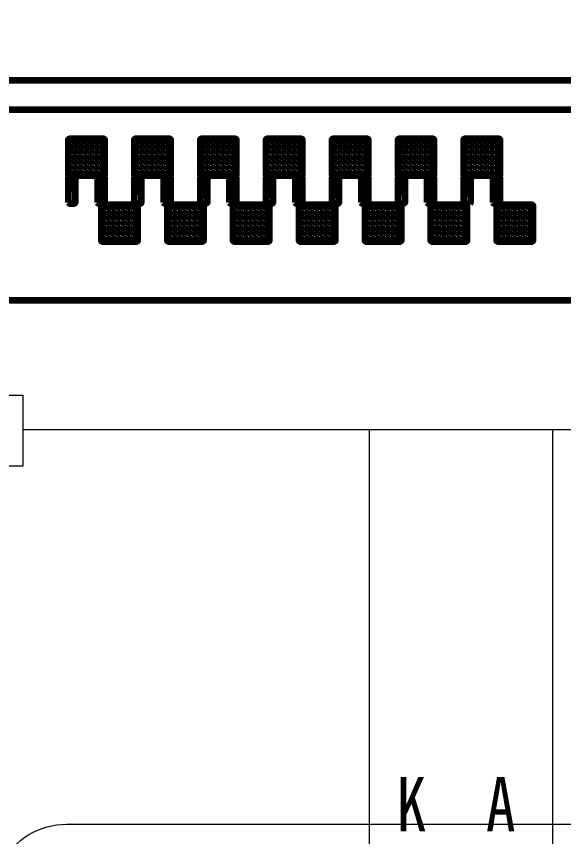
# Model space of a CAD drawing. Header units: inches. Extents: x 384 to 1427, y -468 to -47.
# Drawn here: x 462.02 to 469.49, y -359.93 to -348.73 of the extents above; entities that cross this region are included whole.
import ezdxf

# ---------------------------------------------------------------- set-up
doc = ezdxf.new("R2010")
doc.units = ezdxf.units.IN
doc.header["$LTSCALE"] = 1.21
doc.header["$MEASUREMENT"] = 0
doc.layers.get('0').update_dxf_attribs({"linetype": 'CONTINUOUS'})
for name, color, linetype, lineweight in [('2ITO.drawing', 4, 'CONTINUOUS', 100), ('FPC', 40, 'CONTINUOUS', 20), ('GATE.drawing', 3, 'CONTINUOUS', 100), ('PVX.drawing', 8, 'CONTINUOUS', 100)]:
    doc.layers.add(name, color=color, linetype=linetype, lineweight=lineweight)
doc.layers.add('标 注', color=3, linetype='CONTINUOUS')
doc.styles.get("Standard").update_dxf_attribs({"font": 'txt', "width": 0.8})

# ---------------------------------------------------------------- blocks, each defined once
blk = doc.blocks.new('pvx_hole_4x4')
at = {"layer": 'PVX.drawing', "color": 8, "linetype": 'Continuous', "lineweight": 100}
blk.add_lwpolyline([(0.0038, 0), (0.004, 0.0002), (0.004, 0.0038), (0.0038, 0.004), (0.0002, 0.004), (0, 0.0038), (0, 0.0002), (0.0002, 0)], close=True, dxfattribs=at)
blk = doc.blocks.new('et_pad_unit')
at = {"layer": '2ITO.drawing', "color": 4, "linetype": 'Continuous', "lineweight": 100}
blk.add_lwpolyline([(0, 0.01), (0.01, 0), (0.49, 0), (0.5, 0.01), (0.5, 0.49), (0.49, 0.5), (0.01, 0.5), (0, 0.49)], close=True, dxfattribs=at)
at = {"layer": 'GATE.drawing', "color": 3, "linetype": 'Continuous', "lineweight": 100}
blk.add_lwpolyline([(0.49, 0.5), (0.01, 0.5), (0, 0.49), (0, 0.01), (0.01, 0), (0.49, 0), (0.5, 0.01), (0.5, 0.49)], close=True, dxfattribs=at)
at = {"color": 1, "linetype": 'Continuous', "lineweight": 100, "row_count": 7, "column_count": 7, "row_spacing": 0.07, "column_spacing": 0.07}
blk.add_blockref('pvx_hole_4x4', (0.038, 0.033), dxfattribs=at)
blk = doc.blocks.new('et_all')
at = {"color": 1, "linetype": 'Continuous', "lineweight": 100, "row_count": 1, "column_count": 7, "row_spacing": 0.35, "column_spacing": 0.9}
for p in [(1.8, 0.75), (2.25, -0.15)]:
    blk.add_blockref('et_pad_unit', p, dxfattribs=at)
blk = doc.blocks.new('et_name_left')
at = {"layer": 'GATE.drawing', "color": 3, "linetype": 'Continuous', "lineweight": 100}
for points in [[(1.8, 0.01), (1.81, 0), (1.89, 0), (1.9, 0.01), (1.9, 0.35), (1.89, 0.36), (1.85233, 0.36), (1.85233, 0.3455), (1.85289, 0.3455), (1.863, 0.33539), (1.863, 0.28029), (1.87248, 0.28029), (1.88, 0.27277), (1.88, 0.24029), (1.85, 0.24029), (1.85, 0.23429), (1.87248, 0.23429), (1.88, 0.22677), (1.88, 0.19429), (1.82, 0.19429), (1.82, 0.22677), (1.82752, 0.23429), (1.85, 0.23429), (1.85, 0.24029), (1.82, 0.24029), (1.82, 0.27277), (1.82752, 0.28029), (1.84648, 0.28029), (1.85, 0.27677), (1.85352, 0.28029), (1.863, 0.28029), (1.863, 0.3055), (1.843, 0.3055), (1.843, 0.33568), (1.85282, 0.3455), (1.85233, 0.3455), (1.85233, 0.36), (1.81, 0.36), (1.8, 0.35)], [(2.2, 0.01), (2.21, 0), (2.29, 0), (2.3, 0.01), (2.3, 0.35), (2.29, 0.36), (2.2592, 0.36), (2.2592, 0.166), (2.2724, 0.166), (2.28, 0.1584), (2.28, 0.1336), (2.2724, 0.126), (2.25, 0.126), (2.25, 0.12), (2.27248, 0.12), (2.28, 0.11248), (2.28, 0.08), (2.24913, 0.08), (2.24913, 0.06527), (2.25867, 0.06527), (2.25867, 0.03404), (2.24844, 0.02381), (2.24821, 0.02381), (2.23867, 0.03335), (2.23867, 0.06527), (2.24913, 0.06527), (2.24913, 0.08), (2.22, 0.08), (2.22, 0.11248), (2.22752, 0.12), (2.25, 0.12), (2.25, 0.126), (2.2276, 0.126), (2.22, 0.1336), (2.22, 0.1584), (2.2276, 0.166), (2.24, 0.166), (2.24, 0.154), (2.2324, 0.154), (2.232, 0.1536), (2.232, 0.1384), (2.2324, 0.138), (2.2676, 0.138), (2.268, 0.1384), (2.268, 0.1536), (2.2676, 0.154), (2.258, 0.154), (2.258, 0.146), (2.246, 0.146), (2.246, 0.166), (2.2592, 0.166), (2.2592, 0.36), (2.21, 0.36), (2.2, 0.35)], [(2.7, 0.01), (2.71, 0), (2.79, 0), (2.8, 0.01), (2.8, 0.35), (2.79, 0.36), (2.75, 0.36), (2.75, 0.34424), (2.76, 0.33424), (2.76, 0.30376), (2.75, 0.30376), (2.75, 0.28876), (2.78, 0.28876), (2.78, 0.27676), (2.756, 0.27676), (2.756, 0.26076), (2.78, 0.26076), (2.78, 0.24876), (2.76574, 0.24876), (2.76574, 0.24276), (2.77248, 0.24276), (2.78, 0.23524), (2.78, 0.21026), (2.7725, 0.20276), (2.7592, 0.20276), (2.7592, 0.19676), (2.7724, 0.19676), (2.78, 0.18916), (2.78, 0.16436), (2.7724, 0.15676), (2.7276, 0.15676), (2.72, 0.16436), (2.72, 0.18916), (2.7276, 0.19676), (2.74, 0.19676), (2.74, 0.18476), (2.7324, 0.18476), (2.732, 0.18436), (2.732, 0.16916), (2.7324, 0.16876), (2.7676, 0.16876), (2.768, 0.16916), (2.768, 0.18436), (2.7676, 0.18476), (2.758, 0.18476), (2.758, 0.17676), (2.746, 0.17676), (2.746, 0.19676), (2.7592, 0.19676), (2.7592, 0.20276), (2.7275, 0.20276), (2.72, 0.21026), (2.72, 0.23524), (2.72752, 0.24276), (2.741, 0.24276), (2.741, 0.23076), (2.73248, 0.23076), (2.732, 0.23028), (2.732, 0.21526), (2.7325, 0.21476), (2.7675, 0.21476), (2.768, 0.21526), (2.768, 0.23028), (2.76752, 0.23076), (2.759, 0.23076), (2.759, 0.24276), (2.76574, 0.24276), (2.76574, 0.24876), (2.72, 0.24876), (2.72, 0.26076), (2.744, 0.26076), (2.744, 0.27676), (2.72, 0.27676), (2.72, 0.28876), (2.75, 0.28876), (2.75, 0.30376), (2.73975, 0.30376), (2.73975, 0.33399), (2.75, 0.34424), (2.75, 0.36), (2.71, 0.36), (2.7, 0.35)], [(3.1, 0.01), (3.11, 0), (3.19, 0), (3.2, 0.01), (3.2, 0.35), (3.19, 0.36), (3.162, 0.36), (3.162, 0.21818), (3.1724, 0.21818), (3.18, 0.21058), (3.18, 0.18578), (3.1724, 0.17818), (3.162, 0.17818), (3.162, 0.19018), (3.1676, 0.19018), (3.168, 0.19058), (3.168, 0.20578), (3.1676, 0.20618), (3.1564, 0.20618), (3.156, 0.20578), (3.156, 0.18578), (3.15, 0.17978), (3.15, 0.17218), (3.17248, 0.17218), (3.18, 0.16466), (3.18, 0.13218), (3.1366, 0.13218), (3.1366, 0.12618), (3.1532, 0.12618), (3.18, 0.11058), (3.18, 0.10178), (3.1532, 0.08618), (3.14734, 0.08618), (3.14734, 0.06375), (3.15731, 0.06375), (3.15731, 0.03358), (3.14764, 0.02391), (3.1475, 0.02391), (3.13737, 0.03404), (3.13737, 0.06375), (3.14734, 0.06375), (3.14734, 0.08618), (3.12, 0.08618), (3.12, 0.09818), (3.15, 0.09818), (3.1636, 0.10618), (3.15, 0.11418), (3.12, 0.11418), (3.12, 0.12618), (3.1366, 0.12618), (3.1366, 0.13218), (3.12, 0.13218), (3.12, 0.16466), (3.12752, 0.17218), (3.15, 0.17218), (3.15, 0.17978), (3.1484, 0.17818), (3.1276, 0.17818), (3.12, 0.18578), (3.12, 0.21058), (3.1276, 0.21818), (3.138, 0.21818), (3.138, 0.20618), (3.1324, 0.20618), (3.132, 0.20578), (3.132, 0.19058), (3.1324, 0.19018), (3.1436, 0.19018), (3.144, 0.19058), (3.144, 0.21058), (3.1516, 0.21818), (3.162, 0.21818), (3.162, 0.36), (3.11, 0.36), (3.1, 0.35)], [(3.6, 0.01), (3.61, 0), (3.69, 0), (3.7, 0.01), (3.7, 0.35), (3.69, 0.36), (3.668, 0.36), (3.668, 0.28694), (3.674, 0.28694), (3.674, 0.28094), (3.68, 0.28094), (3.68, 0.26894), (3.674, 0.26894), (3.674, 0.24694), (3.65404, 0.24694), (3.6366, 0.25973), (3.6366, 0.24094), (3.6532, 0.24094), (3.68, 0.22534), (3.68, 0.21654), (3.6532, 0.20094), (3.626, 0.20094), (3.626, 0.19494), (3.632, 0.19494), (3.632, 0.18094), (3.68, 0.18094), (3.68, 0.16894), (3.662, 0.16894), (3.662, 0.14894), (3.6724, 0.14894), (3.68, 0.14134), (3.68, 0.11654), (3.6724, 0.10894), (3.662, 0.10894), (3.662, 0.12094), (3.6676, 0.12094), (3.668, 0.12134), (3.668, 0.13654), (3.6676, 0.13694), (3.6564, 0.13694), (3.656, 0.13654), (3.656, 0.11654), (3.6484, 0.10894), (3.6276, 0.10894), (3.62, 0.11654), (3.62, 0.14134), (3.6276, 0.14894), (3.638, 0.14894), (3.638, 0.13694), (3.6324, 0.13694), (3.632, 0.13654), (3.632, 0.12134), (3.6324, 0.12094), (3.6436, 0.12094), (3.644, 0.12134), (3.644, 0.14134), (3.6516, 0.14894), (3.662, 0.14894), (3.662, 0.16894), (3.632, 0.16894), (3.632, 0.15494), (3.62, 0.15494), (3.62, 0.19494), (3.626, 0.19494), (3.626, 0.20094), (3.62, 0.20094), (3.62, 0.21294), (3.65, 0.21294), (3.6636, 0.22094), (3.65, 0.22894), (3.62, 0.22894), (3.62, 0.24094), (3.6366, 0.24094), (3.6366, 0.25973), (3.62, 0.2719), (3.62296, 0.28094), (3.662, 0.28094), (3.662, 0.28694), (3.668, 0.28694), (3.668, 0.36), (3.65, 0.36), (3.65, 0.3445), (3.66, 0.3345), (3.66, 0.30445), (3.64, 0.30445), (3.64, 0.3345), (3.65, 0.3445), (3.65, 0.36), (3.61, 0.36), (3.6, 0.35)], [(4, 0.01), (4.01, 0), (4.09, 0), (4.1, 0.01), (4.1, 0.35), (4.09, 0.36), (4.074, 0.36), (4.074, 0.25176), (4.08, 0.25176), (4.08, 0.21176), (4.044, 0.21176), (4.044, 0.23928), (4.04352, 0.23976), (4.03248, 0.23976), (4.032, 0.23928), (4.032, 0.22424), (4.03248, 0.22376), (4.038, 0.22376), (4.038, 0.21176), (4.0366, 0.21176), (4.0366, 0.20576), (4.0532, 0.20576), (4.08, 0.19016), (4.08, 0.18136), (4.0532, 0.16576), (4.026, 0.16576), (4.026, 0.15976), (4.032, 0.15976), (4.032, 0.14576), (4.08, 0.14576), (4.08, 0.13376), (4.062, 0.13376), (4.062, 0.11376), (4.0724, 0.11376), (4.08, 0.10616), (4.08, 0.08136), (4.0724, 0.07376), (4.062, 0.07376), (4.062, 0.08576), (4.0676, 0.08576), (4.068, 0.08616), (4.068, 0.10136), (4.0676, 0.10176), (4.0564, 0.10176), (4.056, 0.10136), (4.056, 0.08136), (4.0484, 0.07376), (4.04778, 0.07376), (4.04778, 0.05865), (4.05714, 0.05865), (4.05714, 0.02899), (4.04732, 0.01917), (4.04703, 0.01917), (4.03714, 0.02906), (4.03714, 0.05865), (4.04778, 0.05865), (4.04778, 0.07376), (4.0276, 0.07376), (4.02, 0.08136), (4.02, 0.10616), (4.0276, 0.11376), (4.038, 0.11376), (4.038, 0.10176), (4.0324, 0.10176), (4.032, 0.10136), (4.032, 0.08616), (4.0324, 0.08576), (4.0436, 0.08576), (4.044, 0.08616), (4.044, 0.10616), (4.0516, 0.11376), (4.062, 0.11376), (4.062, 0.13376), (4.032, 0.13376), (4.032, 0.11976), (4.02, 0.11976), (4.02, 0.15976), (4.026, 0.15976), (4.026, 0.16576), (4.02, 0.16576), (4.02, 0.17776), (4.05, 0.17776), (4.0636, 0.18576), (4.05, 0.19376), (4.02, 0.19376), (4.02, 0.20576), (4.0366, 0.20576), (4.0366, 0.21176), (4.02752, 0.21176), (4.02, 0.21928), (4.02, 0.24424), (4.02752, 0.25176), (4.04848, 0.25176), (4.056, 0.24424), (4.056, 0.22376), (4.068, 0.22376), (4.068, 0.25176), (4.074, 0.25176), (4.074, 0.36), (4.01, 0.36), (4, 0.35)], [(4.5, 0.01), (4.51, 0), (4.59, 0), (4.6, 0.01), (4.6, 0.35), (4.59, 0.36), (4.55, 0.36), (4.55, 0.34485), (4.56, 0.33485), (4.56, 0.28414), (4.57248, 0.28414), (4.58, 0.27662), (4.58, 0.25166), (4.57248, 0.24414), (4.57152, 0.24414), (4.57152, 0.23814), (4.58, 0.22966), (4.56048, 0.21014), (4.58, 0.21014), (4.58, 0.19814), (4.574, 0.19814), (4.574, 0.19214), (4.58, 0.19214), (4.58, 0.15214), (4.56574, 0.15214), (4.56574, 0.14614), (4.57248, 0.14614), (4.58, 0.13862), (4.58, 0.11364), (4.5725, 0.10614), (4.5275, 0.10614), (4.52, 0.11364), (4.52, 0.13862), (4.52752, 0.14614), (4.541, 0.14614), (4.541, 0.13414), (4.53248, 0.13414), (4.532, 0.13366), (4.532, 0.11864), (4.5325, 0.11814), (4.5675, 0.11814), (4.568, 0.11864), (4.568, 0.13366), (4.56752, 0.13414), (4.559, 0.13414), (4.559, 0.14614), (4.56574, 0.14614), (4.56574, 0.15214), (4.52, 0.15214), (4.52, 0.16414), (4.568, 0.16414), (4.568, 0.19214), (4.574, 0.19214), (4.574, 0.19814), (4.52, 0.19814), (4.52, 0.21014), (4.53952, 0.21014), (4.52, 0.22966), (4.52848, 0.23814), (4.54648, 0.22014), (4.55352, 0.22014), (4.57152, 0.23814), (4.57152, 0.24414), (4.55152, 0.24414), (4.55, 0.24566), (4.54848, 0.24414), (4.52752, 0.24414), (4.52, 0.25166), (4.52, 0.27662), (4.52752, 0.28414), (4.54848, 0.28414), (4.55, 0.28262), (4.55152, 0.28414), (4.56, 0.28414), (4.56, 0.30629), (4.54, 0.30629), (4.54, 0.33462), (4.55, 0.34462), (4.55, 0.36), (4.51, 0.36), (4.5, 0.35)], [(4.9, 0.01), (4.91, 0), (4.99, 0), (5, 0.01), (5, 0.35), (4.99, 0.36), (4.962, 0.36), (4.962, 0.25776), (4.97248, 0.25776), (4.98, 0.25024), (4.98, 0.22528), (4.97248, 0.21776), (4.97152, 0.21776), (4.97152, 0.21176), (4.98, 0.20328), (4.96048, 0.18376), (4.98, 0.18376), (4.98, 0.17176), (4.974, 0.17176), (4.974, 0.16576), (4.98, 0.16576), (4.98, 0.12576), (4.96574, 0.12576), (4.96574, 0.11976), (4.97248, 0.11976), (4.98, 0.11224), (4.98, 0.08726), (4.9725, 0.07976), (4.94992, 0.07976), (4.94992, 0.06077), (4.95971, 0.06077), (4.95971, 0.03159), (4.94937, 0.02125), (4.94932, 0.02125), (4.93971, 0.03086), (4.93971, 0.06077), (4.94992, 0.06077), (4.94992, 0.07976), (4.9275, 0.07976), (4.92, 0.08726), (4.92, 0.11224), (4.92752, 0.11976), (4.941, 0.11976), (4.941, 0.10776), (4.93248, 0.10776), (4.932, 0.10728), (4.932, 0.09226), (4.9325, 0.09176), (4.9675, 0.09176), (4.968, 0.09226), (4.968, 0.10728), (4.96752, 0.10776), (4.959, 0.10776), (4.959, 0.11976), (4.96574, 0.11976), (4.96574, 0.12576), (4.92, 0.12576), (4.92, 0.13776), (4.968, 0.13776), (4.968, 0.16576), (4.974, 0.16576), (4.974, 0.17176), (4.92, 0.17176), (4.92, 0.18376), (4.93952, 0.18376), (4.92, 0.20328), (4.92848, 0.21176), (4.94648, 0.19376), (4.95352, 0.19376), (4.97152, 0.21176), (4.97152, 0.21776), (4.92752, 0.21776), (4.92, 0.22528), (4.92, 0.25024), (4.92752, 0.25776), (4.938, 0.25776), (4.938, 0.24576), (4.93248, 0.24576), (4.932, 0.24528), (4.932, 0.23024), (4.93248, 0.22976), (4.944, 0.22976), (4.944, 0.25024), (4.95152, 0.25776), (4.962, 0.25776), (4.962, 0.36), (4.91, 0.36), (4.9, 0.35)], [(5.4, 0.01), (5.41, 0), (5.49, 0), (5.5, 0.01), (5.5, 0.35), (5.49, 0.36), (5.468, 0.36), (5.468, 0.2849), (5.474, 0.2849), (5.474, 0.2789), (5.48, 0.2789), (5.48, 0.2669), (5.474, 0.2669), (5.474, 0.2449), (5.47152, 0.2449), (5.47152, 0.2389), (5.48, 0.23042), (5.46048, 0.2109), (5.48, 0.2109), (5.48, 0.1989), (5.474, 0.1989), (5.474, 0.1929), (5.48, 0.1929), (5.48, 0.1529), (5.46574, 0.1529), (5.46574, 0.1469), (5.47248, 0.1469), (5.48, 0.13938), (5.48, 0.1144), (5.4725, 0.1069), (5.4275, 0.1069), (5.42, 0.1144), (5.42, 0.13938), (5.42752, 0.1469), (5.441, 0.1469), (5.441, 0.1349), (5.43248, 0.1349), (5.432, 0.13442), (5.432, 0.1194), (5.4325, 0.1189), (5.4675, 0.1189), (5.468, 0.1194), (5.468, 0.13442), (5.46752, 0.1349), (5.459, 0.1349), (5.459, 0.1469), (5.46574, 0.1469), (5.46574, 0.1529), (5.42, 0.1529), (5.42, 0.1649), (5.468, 0.1649), (5.468, 0.1929), (5.474, 0.1929), (5.474, 0.1989), (5.42, 0.1989), (5.42, 0.2109), (5.43952, 0.2109), (5.42, 0.23042), (5.42848, 0.2389), (5.44648, 0.2209), (5.45352, 0.2209), (5.47152, 0.2389), (5.47152, 0.2449), (5.45404, 0.2449), (5.42404, 0.2669), (5.42, 0.26986), (5.42296, 0.2789), (5.462, 0.2789), (5.462, 0.2849), (5.468, 0.2849), (5.468, 0.36), (5.45, 0.36), (5.45, 0.3445), (5.46, 0.3345), (5.46, 0.30365), (5.44, 0.30365), (5.44, 0.3345), (5.45, 0.3445), (5.45, 0.36), (5.41, 0.36), (5.4, 0.35)], [(5.8, 0.01), (5.81, 0), (5.89, 0), (5.9, 0.01), (5.9, 0.35), (5.89, 0.36), (5.874, 0.36), (5.874, 0.24534), (5.88, 0.24534), (5.88, 0.20534), (5.87152, 0.20534), (5.87152, 0.19934), (5.88, 0.19086), (5.86048, 0.17134), (5.88, 0.17134), (5.88, 0.15934), (5.874, 0.15934), (5.874, 0.15334), (5.88, 0.15334), (5.88, 0.11334), (5.86574, 0.11334), (5.86574, 0.10734), (5.87248, 0.10734), (5.88, 0.09982), (5.88, 0.07484), (5.8725, 0.06734), (5.8502, 0.06734), (5.8502, 0.05349), (5.85901, 0.05349), (5.85901, 0.02736), (5.85064, 0.01899), (5.8414, 0.02822), (5.8414, 0.05349), (5.8502, 0.05349), (5.8502, 0.06734), (5.8275, 0.06734), (5.82, 0.07484), (5.82, 0.09982), (5.82752, 0.10734), (5.841, 0.10734), (5.841, 0.09534), (5.83248, 0.09534), (5.832, 0.09486), (5.832, 0.07984), (5.8325, 0.07934), (5.8675, 0.07934), (5.868, 0.07984), (5.868, 0.09486), (5.86752, 0.09534), (5.859, 0.09534), (5.859, 0.10734), (5.86574, 0.10734), (5.86574, 0.11334), (5.82, 0.11334), (5.82, 0.12534), (5.868, 0.12534), (5.868, 0.15334), (5.874, 0.15334), (5.874, 0.15934), (5.82, 0.15934), (5.82, 0.17134), (5.83952, 0.17134), (5.82, 0.19086), (5.82848, 0.19934), (5.84648, 0.18134), (5.85352, 0.18134), (5.87152, 0.19934), (5.87152, 0.20534), (5.844, 0.20534), (5.844, 0.23286), (5.84352, 0.23334), (5.83248, 0.23334), (5.832, 0.23286), (5.832, 0.21782), (5.83248, 0.21734), (5.838, 0.21734), (5.838, 0.20534), (5.82752, 0.20534), (5.82, 0.21286), (5.82, 0.23782), (5.82752, 0.24534), (5.84848, 0.24534), (5.856, 0.23782), (5.856, 0.21734), (5.868, 0.21734), (5.868, 0.24534), (5.874, 0.24534), (5.874, 0.36), (5.81, 0.36), (5.8, 0.35)], [(6.3, 0.01), (6.31, 0), (6.39, 0), (6.4, 0.01), (6.4, 0.35), (6.39, 0.36), (6.374, 0.36), (6.374, 0.28701), (6.38, 0.28701), (6.38, 0.24701), (6.3592, 0.24701), (6.3592, 0.24101), (6.3724, 0.24101), (6.38, 0.23341), (6.38, 0.20861), (6.3724, 0.20101), (6.3366, 0.20101), (6.3366, 0.19501), (6.3532, 0.19501), (6.38, 0.17941), (6.38, 0.17061), (6.3532, 0.15501), (6.32, 0.15501), (6.32, 0.16701), (6.35, 0.16701), (6.3636, 0.17501), (6.35, 0.18301), (6.32, 0.18301), (6.32, 0.19501), (6.3366, 0.19501), (6.3366, 0.20101), (6.3276, 0.20101), (6.32, 0.20861), (6.32, 0.23341), (6.3276, 0.24101), (6.34, 0.24101), (6.34, 0.22901), (6.3324, 0.22901), (6.332, 0.22861), (6.332, 0.21341), (6.3324, 0.21301), (6.3676, 0.21301), (6.368, 0.21341), (6.368, 0.22861), (6.3676, 0.22901), (6.358, 0.22901), (6.358, 0.22101), (6.346, 0.22101), (6.346, 0.24101), (6.3592, 0.24101), (6.3592, 0.24701), (6.32, 0.24701), (6.32, 0.25901), (6.368, 0.25901), (6.368, 0.28701), (6.374, 0.28701), (6.374, 0.36), (6.35, 0.36), (6.35, 0.3445), (6.36, 0.3345), (6.36, 0.3053), (6.34, 0.3053), (6.34, 0.3345), (6.35, 0.3445), (6.35, 0.36), (6.31, 0.36), (6.3, 0.35)], [(6.7, 0.01), (6.71, 0), (6.79, 0), (6.8, 0.01), (6.8, 0.35), (6.79, 0.36), (6.75, 0.36), (6.75, 0.25527), (6.77248, 0.25527), (6.78, 0.24775), (6.78, 0.22279), (6.77248, 0.21527), (6.7366, 0.21527), (6.7366, 0.20927), (6.7532, 0.20927), (6.78, 0.19367), (6.78, 0.18487), (6.7532, 0.16927), (6.726, 0.16927), (6.726, 0.16327), (6.732, 0.16327), (6.732, 0.14927), (6.78, 0.14927), (6.78, 0.13727), (6.762, 0.13727), (6.762, 0.11727), (6.7724, 0.11727), (6.78, 0.10967), (6.78, 0.08487), (6.7724, 0.07727), (6.762, 0.07727), (6.762, 0.08927), (6.7676, 0.08927), (6.768, 0.08967), (6.768, 0.10487), (6.7676, 0.10527), (6.7564, 0.10527), (6.756, 0.10487), (6.756, 0.08487), (6.74871, 0.07758), (6.74871, 0.05951), (6.76045, 0.05951), (6.76045, 0.03116), (6.75071, 0.02142), (6.75058, 0.02142), (6.74045, 0.03155), (6.74045, 0.05951), (6.74871, 0.05951), (6.74871, 0.07758), (6.7484, 0.07727), (6.7276, 0.07727), (6.72, 0.08487), (6.72, 0.10967), (6.7276, 0.11727), (6.738, 0.11727), (6.738, 0.10527), (6.7324, 0.10527), (6.732, 0.10487), (6.732, 0.08967), (6.7324, 0.08927), (6.7436, 0.08927), (6.744, 0.08967), (6.744, 0.10967), (6.7516, 0.11727), (6.762, 0.11727), (6.762, 0.13727), (6.732, 0.13727), (6.732, 0.12327), (6.72, 0.12327), (6.72, 0.16327), (6.726, 0.16327), (6.726, 0.16927), (6.72, 0.16927), (6.72, 0.18127), (6.75, 0.18127), (6.7636, 0.18927), (6.75, 0.19727), (6.72, 0.19727), (6.72, 0.20927), (6.7366, 0.20927), (6.7366, 0.21527), (6.72752, 0.21527), (6.72, 0.22279), (6.72, 0.24775), (6.72752, 0.25527), (6.75, 0.25527), (6.75, 0.36), (6.71, 0.36), (6.7, 0.35)], [(7.29, 0), (7.3, 0.01), (7.3, 0.35), (7.29, 0.36), (7.21, 0.36), (7.2, 0.35), (7.2, 0.308), (7.24, 0.308), (7.24, 0.33414), (7.25, 0.34414), (7.26, 0.33414), (7.26, 0.29733), (7.24, 0.29733), (7.24, 0.308), (7.2, 0.308), (7.2, 0.2382), (7.22, 0.2382), (7.22, 0.25444), (7.22752, 0.26196), (7.27248, 0.26196), (7.28, 0.25444), (7.28, 0.22196), (7.22, 0.22196), (7.22, 0.2382), (7.2, 0.2382), (7.2, 0.19596), (7.22, 0.19596), (7.22, 0.20836), (7.2276, 0.21596), (7.238, 0.21596), (7.238, 0.20396), (7.2324, 0.20396), (7.232, 0.20356), (7.232, 0.18836), (7.2324, 0.18796), (7.2436, 0.18796), (7.244, 0.18836), (7.244, 0.20836), (7.2516, 0.21596), (7.2724, 0.21596), (7.28, 0.20836), (7.28, 0.18356), (7.2724, 0.17596), (7.262, 0.17596), (7.262, 0.18796), (7.2676, 0.18796), (7.268, 0.18836), (7.268, 0.20356), (7.2676, 0.20396), (7.2564, 0.20396), (7.256, 0.20356), (7.256, 0.18356), (7.2484, 0.17596), (7.2276, 0.17596), (7.22, 0.18356), (7.22, 0.19596), (7.2, 0.19596), (7.2, 0.16396), (7.22, 0.16396), (7.22, 0.16996), (7.2532, 0.16996), (7.28, 0.15436), (7.28, 0.14556), (7.2532, 0.12996), (7.22, 0.12996), (7.22, 0.14196), (7.25, 0.14196), (7.2636, 0.14996), (7.25, 0.15796), (7.22, 0.15796), (7.22, 0.16396), (7.2, 0.16396), (7.2, 0.01), (7.21, 0)], [(7.6, 0.01), (7.61, 0), (7.69, 0), (7.7, 0.01), (7.7, 0.35), (7.69, 0.36), (7.65205, 0.36), (7.65205, 0.25309), (7.68, 0.25309), (7.68, 0.24109), (7.6409, 0.24109), (7.6489, 0.23309), (7.6409, 0.22509), (7.68, 0.22509), (7.68, 0.21309), (7.65, 0.21309), (7.65, 0.20709), (7.6724, 0.20709), (7.68, 0.19949), (7.68, 0.17469), (7.6724, 0.16709), (7.66574, 0.16709), (7.66574, 0.16109), (7.67248, 0.16109), (7.68, 0.15357), (7.68, 0.12859), (7.6725, 0.12109), (7.6366, 0.12109), (7.6366, 0.11509), (7.6532, 0.11509), (7.68, 0.09949), (7.68, 0.09069), (7.6532, 0.07509), (7.64869, 0.07509), (7.64869, 0.05542), (7.66073, 0.05542), (7.66073, 0.03206), (7.65023, 0.02156), (7.65001, 0.02156), (7.64073, 0.03084), (7.64073, 0.05542), (7.64869, 0.05542), (7.64869, 0.07509), (7.62, 0.07509), (7.62, 0.08709), (7.65, 0.08709), (7.6636, 0.09509), (7.65, 0.10309), (7.62, 0.10309), (7.62, 0.11509), (7.6366, 0.11509), (7.6366, 0.12109), (7.6275, 0.12109), (7.62, 0.12859), (7.62, 0.15357), (7.62752, 0.16109), (7.641, 0.16109), (7.641, 0.14909), (7.63248, 0.14909), (7.632, 0.14861), (7.632, 0.13359), (7.6325, 0.13309), (7.6675, 0.13309), (7.668, 0.13359), (7.668, 0.14861), (7.66752, 0.14909), (7.659, 0.14909), (7.659, 0.16109), (7.66574, 0.16109), (7.66574, 0.16709), (7.6276, 0.16709), (7.62, 0.17469), (7.62, 0.19949), (7.6276, 0.20709), (7.65, 0.20709), (7.65, 0.21309), (7.6241, 0.21309), (7.6205, 0.22149), (7.6321, 0.23309), (7.6205, 0.24469), (7.6241, 0.25309), (7.65205, 0.25309), (7.65205, 0.36), (7.61, 0.36), (7.6, 0.35)], [(1.842, 0.26829), (1.834, 0.26829), (1.832, 0.26629), (1.832, 0.25229), (1.844, 0.25229), (1.844, 0.26629)], [(1.866, 0.26829), (1.858, 0.26829), (1.856, 0.26629), (1.856, 0.25229), (1.868, 0.25229), (1.868, 0.26629)], [(3.64432, 0.26894), (3.65796, 0.25894), (3.662, 0.25894), (3.662, 0.26894)], [(4.54352, 0.27214), (4.53248, 0.27214), (4.532, 0.27166), (4.532, 0.25662), (4.53248, 0.25614), (4.54352, 0.25614), (4.544, 0.25662), (4.544, 0.27166)], [(4.56752, 0.27214), (4.55648, 0.27214), (4.556, 0.27166), (4.556, 0.25662), (4.55648, 0.25614), (4.56752, 0.25614), (4.568, 0.25662), (4.568, 0.27166)], [(4.96752, 0.24576), (4.95648, 0.24576), (4.956, 0.24528), (4.956, 0.22976), (4.96752, 0.22976), (4.968, 0.23024), (4.968, 0.24528)], [(5.44432, 0.2669), (5.45796, 0.2569), (5.462, 0.2569), (5.462, 0.2669)], [(6.76752, 0.24327), (6.73248, 0.24327), (6.732, 0.24279), (6.732, 0.22775), (6.73248, 0.22727), (6.76752, 0.22727), (6.768, 0.22775), (6.768, 0.24279)], [(7.232, 0.23396), (7.268, 0.23396), (7.268, 0.24996), (7.232, 0.24996)], [(1.86752, 0.22229), (1.83248, 0.22229), (1.832, 0.22181), (1.832, 0.20629), (1.868, 0.20629), (1.868, 0.22181)], [(3.132, 0.14418), (3.168, 0.14418), (3.168, 0.16018), (3.132, 0.16018)], [(7.6676, 0.19509), (7.6324, 0.19509), (7.632, 0.19469), (7.632, 0.17949), (7.6324, 0.17909), (7.6676, 0.17909), (7.668, 0.17949), (7.668, 0.19469)], [(2.26752, 0.108), (2.23248, 0.108), (2.232, 0.10752), (2.232, 0.092), (2.268, 0.092), (2.268, 0.10752)]]:
    blk.add_lwpolyline(points, close=True, dxfattribs=at)
blk = doc.blocks.new('zw$7216')
at = {"layer": '2ITO.drawing', "linetype": 'Continuous', "lineweight": 100}
for points in [[(-28.98, -48.2), (28.98, -48.2), (28.98, 47.7), (-28.98, 47.7)], [(-28.98, -50.8), (28.98, -50.8), (28.98, 47.7), (-28.98, 47.7)]]:
    blk.add_lwpolyline(points, close=True, dxfattribs=at)
at = {"layer": '2ITO.drawing', "color": 6}
blk.add_lwpolyline([(-28.78, 47.5), (28.78, 47.5), (28.78, -47.8), (-28.78, -47.8)], close=True, dxfattribs=at)
at = {"layer": '2ITO.drawing', "linetype": 'Continuous', "lineweight": 100}
for name, p in [('et_all', (-23.18, -49.85)), ('et_name_left', (-23.18, -49.48))]:
    blk.add_blockref(name, p, dxfattribs=at)

msp = doc.modelspace()

# ---------------------------------------------------------------- linework, layer by layer
at = {"color": 30, "linetype": 'Continuous', "lineweight": 5}
msp.add_lwpolyline([(469.3449, -354.3759), (469.3449, -362.8735), (468.7449, -362.8735, 1), (468.4449, -362.8735), (467.7449, -362.8735, 1), (467.4449, -362.8735), (466.8449, -362.8735), (466.8449, -354.3759)], format="xyb", dxfattribs=at)
at = {"layer": 'FPC', "color": 0, "lineweight": 5}
msp.add_line((462.1061, -354.3759), (506.1112, -354.3759), dxfattribs=at)
msp.add_lwpolyline([(455.0286, -354.1059), (455.8826, -354.1059), (456.0923, -353.9059), (462.1061, -353.9059), (462.1061, -354.8759), (454.2586, -354.8759, -0.4142136), (454.1086, -354.7259)], format="xyb", dxfattribs=at)
at = {"layer": '标 注', "color": 30, "lineweight": 5}
msp.add_lwpolyline([(497.5449, -379.2659), (429.5828, -379.2659, -0.4142136), (429.3828, -379.0659), (429.3828, -363.9659, -0.4142136), (429.5828, -363.7659), (459.3737, -363.7659, 0.2771023), (460.2562, -363.2361), (461.8238, -360.2937, -0.2771023), (462.7064, -359.7639), (469.6449, -359.7639, 0.4142136), (470.1449, -359.2639), (470.1449, -352.0059), (498.0449, -352.0059), (498.0449, -378.7659, -0.4142136)], format="xyb", close=True, dxfattribs=at)

# ---------------------------------------------------------------- block references
at = {"layer": '标 注', "color": 5}
msp.add_blockref('zw$7216', (484.1086, -301.8059), dxfattribs=at)

# ---------------------------------------------------------------- texts
at = {"lineweight": 5, "char_height": 0.7438, "width": 0.912196, "attachment_point": 1}
for s, insert in [('K', (467.214, -359.1173)), ('A', (468.4337, -359.1173))]:
    msp.add_mtext(s, dxfattribs=dict(at, insert=insert))

doc.saveas('drawing.dxf')
